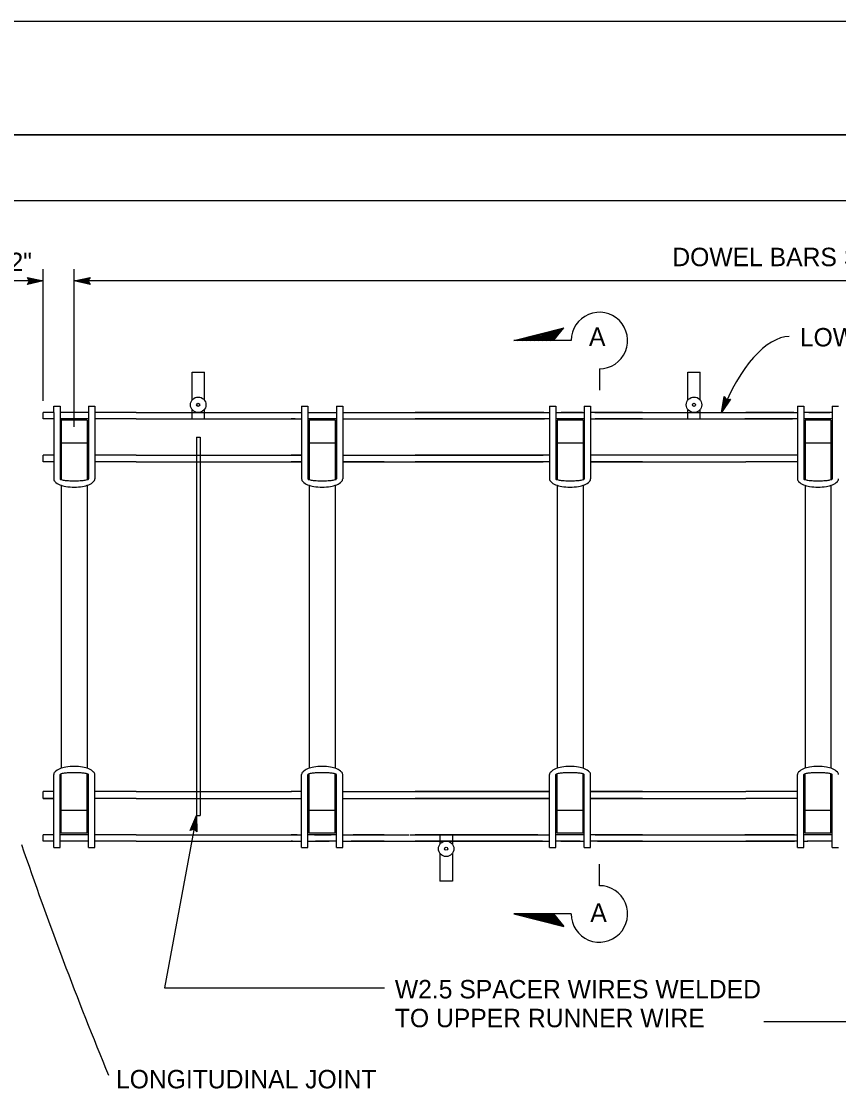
# Model space of a CAD drawing. Extents: x -893 to 867, y -474 to 712.
# Drawn here: x -733.3 to -423.4, y 305 to 712 of the extents above; entities that cross this region are included whole.
import ezdxf

# ---------------------------------------------------------------- set-up
doc = ezdxf.new("R2010")
doc.units = 0
for name, color, linetype in [('10 Sheet Format', 7, 'Continuous'), ('22 Misc Cnst Det', 7, 'Continuous'), ('56 Stage 3 Anno', 7, 'Continuous'), ('57 Undefined', 7, 'Continuous'), ('60 Nongeo Data', 7, 'Continuous')]:
    doc.layers.add(name, color=color, linetype=linetype)

msp = doc.modelspace()

# ---------------------------------------------------------------- linework, layer by layer
at = {"layer": '10 Sheet Format'}
for p, q in [((-863.46, 668.96), (836.54, 668.96)), ((-813.45, 643.96), (811.55, 643.96))]:
    msp.add_line(p, q, dxfattribs=at)
for points in [[(-893.46, -474.04), (866.54, -474.04), (866.54, 711.96), (-893.46, 711.96)], [(-863.46, -431.04), (836.54, -431.04), (836.54, 668.96), (-863.46, 668.96)]]:
    msp.add_lwpolyline(points, close=True, dxfattribs=at)
at = {"layer": '22 Misc Cnst Det'}
for p, q in [((-546.52, 590.85), (-527.57, 595.68)), ((-544.97, 590.85), (-527.98, 595.18)), ((-543.41, 590.85), (-528.39, 594.68)), ((-541.85, 590.85), (-528.79, 594.18)), ((-531.49, 590.85), (-527.57, 595.68)), ((-524.82, 590.85), (-546.52, 590.85)), ((-540.29, 590.85), (-529.2, 593.68)), ((-538.73, 590.85), (-529.6, 593.18)), ((-537.17, 590.85), (-530.01, 592.67)), ((-535.62, 590.85), (-530.41, 592.17)), ((-534.06, 590.85), (-530.82, 591.67)), ((-532.5, 590.85), (-531.22, 591.17)), ((-514.1, 580.13), (-514.1, 571.98)), ((-514.1, 383.95), (-514.1, 392.1)), ((-546.52, 373.23), (-527.57, 368.4)), ((-524.82, 373.23), (-546.52, 373.23)), ((-544.96, 373.23), (-527.98, 368.9)), ((-543.41, 373.23), (-528.39, 369.4)), ((-541.85, 373.23), (-528.79, 369.9)), ((-540.29, 373.23), (-529.2, 370.4)), ((-538.73, 373.23), (-529.6, 370.91)), ((-537.17, 373.23), (-530.01, 371.41)), ((-535.62, 373.23), (-530.41, 371.91)), ((-534.06, 373.23), (-530.82, 372.41)), ((-532.5, 373.23), (-531.22, 372.91)), ((-531.49, 373.23), (-527.57, 368.4))]:
    msp.add_line(p, q, dxfattribs=at)
for centre, start, end in [((-514.1, 590.85), 269.9995, 180), ((-514.1, 373.23), 180, 90.0005)]:
    msp.add_arc(centre, 10.72, start, end, dxfattribs=at)
at = {"layer": '56 Stage 3 Anno'}
for p, q in [((-730.25, 613.47), (-731.05, 614.81)), ((-731.05, 614.81), (-731.05, 614.81)), ((-731.05, 614.81), (-725.05, 613.47)), ((-730.84, 614.46), (-726.43, 613.47)), ((-725.05, 567.93), (-725.05, 617.88)), ((-713.3, 558.11), (-713.3, 617.88)), ((-713.3, 613.47), (-707.3, 614.8)), ((-711.91, 613.48), (-707.53, 614.44)), ((-707.3, 614.8), (-708.1, 613.47)), ((-707.3, 614.8), (-707.3, 614.8)), ((-725.05, 613.47), (-760.06, 613.47)), ((-725.05, 613.47), (-731.05, 612.14)), ((-731.05, 612.14), (-730.25, 613.47)), ((-731.05, 612.14), (-731.05, 612.14)), ((-726.45, 613.47), (-730.82, 612.5)), ((-727.82, 613.48), (-730.64, 612.85)), ((-730.6, 614.1), (-727.82, 613.48)), ((-730.43, 613.75), (-729.2, 613.48)), ((-729.2, 613.48), (-730.41, 613.21)), ((-725.05, 613.47), (-725.05, 613.47)), ((-707.3, 612.13), (-713.3, 613.47)), ((-713.3, 613.47), (-713.3, 613.47)), ((-293.73, 613.47), (-713.3, 613.47)), ((-707.51, 612.49), (-711.92, 613.47)), ((-710.54, 613.47), (-707.71, 614.1)), ((-707.75, 612.85), (-710.54, 613.47)), ((-709.15, 613.47), (-707.95, 613.74)), ((-707.92, 613.2), (-709.15, 613.47)), ((-708.1, 613.47), (-707.3, 612.13)), ((-707.3, 612.13), (-707.3, 612.13)), ((-467.75, 563.52), (-466.78, 569.59)), ((-464.3, 568.61), (-467.75, 563.52)), ((-467.24, 564.82), (-466.53, 569.24)), ((-464.71, 568.54), (-467.24, 564.8)), ((-466.78, 569.59), (-466.78, 569.59)), ((-466.78, 569.59), (-465.84, 568.36)), ((-466.73, 566.09), (-466.28, 568.95)), ((-465.13, 568.45), (-466.73, 566.09)), ((-466.22, 567.37), (-466.03, 568.6)), ((-465.52, 568.42), (-466.22, 567.37)), ((-465.84, 568.36), (-464.3, 568.61)), ((-464.3, 568.61), (-464.3, 568.61)), ((-467.75, 563.52), (-467.75, 563.52)), ((-666.97, 410.52), (-679.07, 345.17)), ((-669.38, 404.86), (-666.97, 410.52)), ((-668.99, 405.01), (-667.22, 409.16)), ((-668.59, 405.17), (-667.47, 407.8)), ((-667.47, 407.8), (-667.37, 404.91)), ((-667.22, 409.15), (-667.06, 404.67)), ((-666.97, 410.52), (-666.97, 410.52)), ((-666.97, 410.52), (-666.75, 404.37)), ((-667.91, 405.4), (-669.38, 404.86)), ((-669.38, 404.86), (-669.38, 404.86)), ((-668.22, 405.28), (-667.72, 406.44)), ((-666.75, 404.37), (-667.91, 405.4)), ((-667.72, 406.44), (-667.68, 405.2)), ((-666.75, 404.37), (-666.75, 404.37)), ((-679.07, 345.17), (-595.63, 345.17)), ((-451.68, 332.34), (-347.7, 332.34))]:
    msp.add_line(p, q, dxfattribs=at)
msp.add_arc((694.06, 888.01), 1508.63, 198.88959, 202.44643, dxfattribs=at)
msp.add_ellipse((-451.65, 546.07), major_axis=(-11.99, -45.99), ratio=0.436733, start_param=3.257272, end_param=4.439194, dxfattribs=at)
at = {"layer": '60 Nongeo Data'}
for p, q in [((-668.62, 578.8), (-663.92, 578.8)), ((-668.62, 568.22), (-668.62, 578.8)), ((-663.92, 568.22), (-663.92, 578.8)), ((-480.53, 578.8), (-475.83, 578.8)), ((-480.53, 568.22), (-480.53, 578.8)), ((-475.83, 568.22), (-475.83, 578.8)), ((-721.08, 563.52), (-721.08, 565.92)), ((-721.08, 565.92), (-718.68, 565.92)), ((-718.68, 565.92), (-718.68, 547.36)), ((-707.91, 565.92), (-707.91, 547.36)), ((-707.91, 565.92), (-705.51, 565.92)), ((-705.51, 565.92), (-705.51, 547.36)), ((-627.04, 565.92), (-627.04, 544.76)), ((-627.04, 565.92), (-624.64, 565.92)), ((-624.64, 565.92), (-624.64, 544.76)), ((-613.86, 565.92), (-613.86, 544.76)), ((-613.86, 565.92), (-611.46, 565.92)), ((-611.46, 565.92), (-611.46, 544.76)), ((-532.99, 565.92), (-532.99, 544.76)), ((-532.99, 565.92), (-530.59, 565.92)), ((-530.59, 565.92), (-530.59, 544.76)), ((-519.81, 565.92), (-519.81, 544.76)), ((-519.81, 565.92), (-517.42, 565.92)), ((-517.42, 565.92), (-517.42, 544.76)), ((-438.94, 565.92), (-438.94, 544.76)), ((-438.94, 565.92), (-436.54, 565.92)), ((-436.54, 565.92), (-436.54, 547.36)), ((-425.77, 565.92), (-425.77, 544.76)), ((-425.77, 565.92), (-423.37, 565.92)), ((-725.05, 561.12), (-725.05, 563.52)), ((-721.08, 563.52), (-725.05, 563.52)), ((-721.08, 563.52), (-721.08, 547.36)), ((-707.91, 563.52), (-718.68, 563.52)), ((-689.79, 563.52), (-705.51, 563.52)), ((-689.79, 563.52), (-627.04, 563.52)), ((-668.62, 561.12), (-668.62, 564.7)), ((-663.92, 561.12), (-663.92, 564.7)), ((-624.64, 563.52), (-613.86, 563.52)), ((-611.46, 563.52), (-532.99, 563.52)), ((-535.2, 563.52), (-583.98, 563.52)), ((-530.59, 563.52), (-519.81, 563.52)), ((-520.52, 563.52), (-528.65, 563.52)), ((-497.77, 563.52), (-517.42, 563.52)), ((-515.78, 563.52), (-466.42, 563.52)), ((-480.53, 561.12), (-480.53, 564.7)), ((-475.83, 561.12), (-475.83, 564.7)), ((-466.42, 563.52), (-458.58, 563.52)), ((-466.42, 563.52), (-438.94, 563.52)), ((-440.34, 563.52), (-458.58, 563.52)), ((-458.58, 563.52), (-441.01, 563.52)), ((-425.77, 563.52), (-436.54, 563.52)), ((-434.62, 563.52), (-426.72, 563.52)), ((-721.08, 561.12), (-725.05, 561.12)), ((-707.91, 561.12), (-718.68, 561.12)), ((-718.2, 560.58), (-718.2, 538.05)), ((-708.4, 560.58), (-718.2, 560.58)), ((-708.4, 560.58), (-708.4, 538.05)), ((-689.79, 561.12), (-705.51, 561.12)), ((-689.79, 561.12), (-627.04, 561.12)), ((-629.48, 561.12), (-631.01, 561.12)), ((-624.64, 561.12), (-622.4, 561.12)), ((-613.86, 561.12), (-624.64, 561.12)), ((-614.35, 560.58), (-624.15, 560.58)), ((-624.15, 560.58), (-624.15, 544.76)), ((-617.66, 561.12), (-613.86, 561.12)), ((-614.35, 560.58), (-614.35, 544.76)), ((-611.46, 561.12), (-534.89, 561.12)), ((-532.99, 561.12), (-583.98, 561.12)), ((-519.81, 561.12), (-530.59, 561.12)), ((-520.3, 560.58), (-530.1, 560.58)), ((-530.1, 560.58), (-530.1, 544.76)), ((-529.48, 561.12), (-522.18, 561.12)), ((-520.3, 560.58), (-520.3, 544.76)), ((-517.42, 561.12), (-466.42, 561.12)), ((-497.77, 561.12), (-515.71, 561.12)), ((-466.42, 561.12), (-458.97, 561.12)), ((-466.42, 561.12), (-440.86, 561.12)), ((-438.94, 561.12), (-458.97, 561.12)), ((-425.77, 561.12), (-436.54, 561.12)), ((-436.05, 560.58), (-436.05, 547.36)), ((-426.26, 560.58), (-436.05, 560.58)), ((-426.26, 560.58), (-426.26, 544.76)), ((-666.97, 554.19), (-666.97, 410.52)), ((-666.97, 554.19), (-665.58, 554.19)), ((-665.58, 554.19), (-665.58, 410.52)), ((-708.4, 551.91), (-718.2, 551.91)), ((-614.35, 551.91), (-624.15, 551.91)), ((-520.3, 551.91), (-530.1, 551.91)), ((-426.26, 551.91), (-436.05, 551.91)), ((-725.05, 544.76), (-725.05, 547.36)), ((-721.08, 547.36), (-725.05, 547.36)), ((-721.08, 547.36), (-721.08, 538.33)), ((-718.68, 547.36), (-718.68, 538.33)), ((-707.91, 547.36), (-707.91, 538.33)), ((-705.51, 547.36), (-705.51, 538.33)), ((-689.79, 547.36), (-705.51, 547.36)), ((-689.79, 547.36), (-627.04, 547.36)), ((-627.04, 547.36), (-631.01, 547.36)), ((-611.46, 547.36), (-535.45, 547.36)), ((-532.99, 547.36), (-583.98, 547.36)), ((-497.77, 547.36), (-517.42, 547.36)), ((-458.58, 547.36), (-497.77, 547.36)), ((-438.94, 547.36), (-458.58, 547.36)), ((-436.54, 547.36), (-436.54, 538.33)), ((-436.05, 547.36), (-436.05, 538.05)), ((-721.08, 544.76), (-725.05, 544.76)), ((-689.79, 544.76), (-705.51, 544.76)), ((-689.79, 544.76), (-627.04, 544.76)), ((-627.04, 544.76), (-631.01, 544.76)), ((-627.04, 544.76), (-627.04, 538.33)), ((-624.64, 544.76), (-624.64, 538.33)), ((-624.15, 544.76), (-624.15, 538.05)), ((-614.35, 544.76), (-614.35, 538.05)), ((-613.86, 544.76), (-613.86, 538.33)), ((-611.46, 544.76), (-611.46, 538.33)), ((-595.74, 544.76), (-611.46, 544.76)), ((-611.46, 544.76), (-535.36, 544.76)), ((-532.99, 544.76), (-583.98, 544.76)), ((-532.99, 544.76), (-532.99, 538.33)), ((-530.59, 544.76), (-530.59, 538.33)), ((-530.1, 544.76), (-530.1, 538.05)), ((-520.3, 544.76), (-520.3, 538.05)), ((-519.81, 544.76), (-519.81, 538.33)), ((-497.77, 544.76), (-517.42, 544.76)), ((-517.42, 544.76), (-517.42, 538.33)), ((-517.42, 544.76), (-466.42, 544.76)), ((-466.42, 544.76), (-458.58, 544.76)), ((-438.94, 544.76), (-458.58, 544.76)), ((-438.94, 544.76), (-438.94, 538.33)), ((-426.26, 544.76), (-426.26, 538.05)), ((-425.77, 544.76), (-425.77, 538.33)), ((-718.2, 535.91), (-718.2, 428.51)), ((-708.4, 535.91), (-708.4, 428.51)), ((-624.15, 535.91), (-624.15, 428.51)), ((-614.35, 535.91), (-614.35, 428.51)), ((-530.1, 535.91), (-530.1, 428.51)), ((-520.3, 535.91), (-520.3, 428.51)), ((-436.05, 535.91), (-436.05, 428.51)), ((-426.26, 535.91), (-426.26, 428.51)), ((-721.08, 419.66), (-721.08, 426.09)), ((-718.68, 417.06), (-718.68, 426.09)), ((-718.2, 403.84), (-718.2, 426.37)), ((-708.4, 403.84), (-708.4, 426.37)), ((-707.91, 417.06), (-707.91, 426.09)), ((-705.51, 419.66), (-705.51, 426.09)), ((-627.04, 419.66), (-627.04, 426.09)), ((-624.64, 417.06), (-624.64, 426.09)), ((-624.15, 417.06), (-624.15, 426.37)), ((-614.35, 417.08), (-614.35, 426.37)), ((-613.86, 417.08), (-613.86, 426.09)), ((-611.46, 419.66), (-611.46, 426.09)), ((-532.99, 419.66), (-532.99, 426.09)), ((-530.59, 419.66), (-530.59, 426.09)), ((-530.1, 419.66), (-530.1, 426.37)), ((-520.3, 419.66), (-520.3, 426.37)), ((-519.81, 419.66), (-519.81, 426.09)), ((-517.42, 419.66), (-517.42, 426.09)), ((-438.94, 419.66), (-438.94, 426.09)), ((-436.54, 417.06), (-436.54, 426.09)), ((-436.05, 417.06), (-436.05, 426.37)), ((-426.26, 417.06), (-426.26, 426.37)), ((-425.77, 417.06), (-425.77, 426.09)), ((-725.05, 417.06), (-725.05, 419.66)), ((-721.08, 419.66), (-725.05, 419.66)), ((-721.08, 398.5), (-721.08, 419.66)), ((-705.51, 398.5), (-705.51, 419.66)), ((-689.79, 419.66), (-705.51, 419.66)), ((-689.79, 419.66), (-630.89, 419.66)), ((-627.04, 419.66), (-631.01, 419.66)), ((-627.04, 398.5), (-627.04, 419.66)), ((-611.46, 398.5), (-611.46, 419.66)), ((-611.46, 419.66), (-532.99, 419.66)), ((-532.99, 419.66), (-583.98, 419.66)), ((-532.99, 398.5), (-532.99, 419.66)), ((-530.59, 398.5), (-530.59, 419.66)), ((-530.1, 403.84), (-530.1, 419.66)), ((-520.3, 403.84), (-520.3, 419.66)), ((-519.81, 398.5), (-519.81, 419.66)), ((-497.77, 419.66), (-517.42, 419.66)), ((-517.42, 398.5), (-517.42, 419.66)), ((-517.42, 419.66), (-466.42, 419.66)), ((-466.42, 419.66), (-458.58, 419.66)), ((-438.94, 419.66), (-458.58, 419.66)), ((-438.94, 398.5), (-438.94, 419.66)), ((-721.08, 417.06), (-725.05, 417.06)), ((-725.05, 417.06), (-721.08, 417.06)), ((-718.68, 398.5), (-718.68, 417.06)), ((-707.91, 398.5), (-707.91, 417.06)), ((-689.79, 417.06), (-705.51, 417.06)), ((-689.79, 417.06), (-627.04, 417.06)), ((-631.01, 417.06), (-627.04, 417.06)), ((-624.64, 398.5), (-624.64, 417.06)), ((-624.15, 403.84), (-624.15, 417.06)), ((-614.35, 403.84), (-614.35, 417.06)), ((-613.86, 398.5), (-613.86, 417.06)), ((-611.46, 417.06), (-532.99, 417.06)), ((-583.98, 417.06), (-532.99, 417.06)), ((-532.99, 417.06), (-583.98, 417.06)), ((-497.77, 417.06), (-517.42, 417.06)), ((-517.42, 417.06), (-466.42, 417.06)), ((-466.42, 417.06), (-458.58, 417.06)), ((-438.94, 417.06), (-458.58, 417.06)), ((-436.54, 398.5), (-436.54, 417.06)), ((-436.05, 403.84), (-436.05, 417.06)), ((-426.26, 403.84), (-426.26, 417.06)), ((-425.77, 398.5), (-425.77, 417.06)), ((-708.4, 412.51), (-718.2, 412.51)), ((-614.35, 412.51), (-624.15, 412.51)), ((-520.3, 412.51), (-530.1, 412.51)), ((-426.26, 412.51), (-436.05, 412.51)), ((-666.97, 410.52), (-665.58, 410.52)), ((-725.05, 400.9), (-725.05, 403.3)), ((-721.08, 403.3), (-725.05, 403.3)), ((-707.91, 403.3), (-718.68, 403.3)), ((-708.4, 403.84), (-718.2, 403.84)), ((-689.79, 403.3), (-705.51, 403.3)), ((-689.79, 403.3), (-627.04, 403.3)), ((-628.74, 403.3), (-631.01, 403.3)), ((-613.86, 403.3), (-624.64, 403.3)), ((-614.35, 403.84), (-624.15, 403.84)), ((-622.12, 403.3), (-615.8, 403.3)), ((-611.46, 403.3), (-586.33, 403.3)), ((-595.74, 403.3), (-607.52, 403.3)), ((-585.94, 403.3), (-532.99, 403.3)), ((-537.42, 403.3), (-583.98, 403.3)), ((-574.58, 403.3), (-574.58, 399.72)), ((-569.87, 403.3), (-569.87, 399.72)), ((-519.81, 403.3), (-530.59, 403.3)), ((-520.3, 403.84), (-530.1, 403.84)), ((-497.77, 403.3), (-517.42, 403.3)), ((-515.67, 403.3), (-466.42, 403.3)), ((-466.42, 403.3), (-458.97, 403.3)), ((-466.42, 403.3), (-438.94, 403.3)), ((-440.09, 403.3), (-458.97, 403.3)), ((-425.77, 403.3), (-436.54, 403.3)), ((-426.26, 403.84), (-436.05, 403.84)), ((-721.08, 400.9), (-725.05, 400.9)), ((-707.91, 400.9), (-718.68, 400.9)), ((-689.79, 400.9), (-705.51, 400.9)), ((-689.79, 400.9), (-627.04, 400.9)), ((-630.55, 400.9), (-631.01, 400.9)), ((-624.64, 400.9), (-616.55, 400.9)), ((-613.86, 400.9), (-621.74, 400.9)), ((-611.46, 400.9), (-585.94, 400.9)), ((-595.74, 400.9), (-608.2, 400.9)), ((-585.94, 400.9), (-532.99, 400.9)), ((-535.61, 400.9), (-583.98, 400.9)), ((-521.39, 400.9), (-530.59, 400.9)), ((-528.69, 400.9), (-519.81, 400.9)), ((-497.77, 400.9), (-517.42, 400.9)), ((-514.84, 400.9), (-466.42, 400.9)), ((-466.42, 400.9), (-458.58, 400.9)), ((-466.42, 400.9), (-440.02, 400.9)), ((-438.94, 400.9), (-458.58, 400.9)), ((-436.54, 400.9), (-435.07, 400.9)), ((-425.77, 400.9), (-435.24, 400.9)), ((-721.08, 398.5), (-718.68, 398.5)), ((-707.91, 398.5), (-705.51, 398.5)), ((-627.04, 398.5), (-624.64, 398.5)), ((-613.86, 398.5), (-611.46, 398.5)), ((-574.58, 396.19), (-574.58, 385.61)), ((-569.87, 396.19), (-569.87, 385.61)), ((-532.99, 398.5), (-530.59, 398.5)), ((-519.81, 398.5), (-517.42, 398.5)), ((-438.94, 398.5), (-436.54, 398.5)), ((-425.77, 398.5), (-423.37, 398.5)), ((-569.87, 385.61), (-574.58, 385.61))]:
    msp.add_line(p, q, dxfattribs=at)
for centre, radius in [((-666.27, 566.46), 2.94), ((-666.27, 566.46), 0.588), ((-478.18, 566.46), 2.94), ((-478.18, 566.46), 0.588), ((-572.22, 397.96), 2.94), ((-572.22, 397.96), 0.588)]:
    msp.add_circle(centre, radius, dxfattribs=at)
for centre, radius, start, end in [((-719.69, 538.33), 1.4, 180, 225.9754), ((-716.67, 541.46), 5.74, 225.9754, 248.1815), ((-718.49, 538.33), 0.191, 180, 252.143), ((-716.01, 546.04), 8.29, 252.143, 262.3991), ((-714.39, 558.17), 20.53, 262.3991, 266.8362), ((-713.3, 577.98), 40.37, 266.8362, 270), ((-713.3, 577.98), 40.37, 270, 273.1638), ((-712.2, 558.17), 20.53, 273.1638, 277.6009), ((-710.58, 546.04), 8.29, 277.6009, 287.857), ((-708.1, 538.33), 0.191, 287.857, 0), ((-709.92, 541.46), 5.74, 291.8185, 314.0246), ((-706.91, 538.33), 1.4, 314.0246, 0), ((-625.64, 538.33), 1.4, 180, 225.9754), ((-622.62, 541.46), 5.74, 225.9754, 248.1815), ((-624.45, 538.33), 0.191, 180, 252.143), ((-621.96, 546.04), 8.29, 252.143, 262.3991), ((-620.34, 558.17), 20.53, 262.3991, 266.8362), ((-619.25, 577.98), 40.37, 266.8362, 270), ((-619.25, 577.98), 40.37, 270, 273.1638), ((-618.16, 558.17), 20.53, 273.1638, 277.6009), ((-616.54, 546.04), 8.29, 277.6009, 287.857), ((-614.05, 538.33), 0.191, 287.857, 0), ((-615.88, 541.46), 5.74, 291.8185, 314.0246), ((-612.86, 538.33), 1.4, 314.0246, 0), ((-531.59, 538.33), 1.4, 180, 225.9754), ((-528.58, 541.46), 5.74, 225.9754, 248.1815), ((-530.4, 538.33), 0.191, 180, 252.143), ((-527.92, 546.04), 8.29, 252.143, 262.3991), ((-526.3, 558.17), 20.53, 262.3991, 266.8362), ((-525.2, 577.98), 40.37, 266.8362, 270), ((-525.2, 577.98), 40.37, 270, 273.1638), ((-524.11, 558.17), 20.53, 273.1638, 277.6009), ((-522.49, 546.04), 8.29, 277.6009, 287.857), ((-520.01, 538.33), 0.191, 287.857, 0), ((-521.83, 541.46), 5.74, 291.8185, 314.0246), ((-518.81, 538.33), 1.4, 314.0246, 0), ((-437.55, 538.33), 1.4, 180, 225.9754), ((-434.53, 541.46), 5.74, 225.9754, 248.1815), ((-436.35, 538.33), 0.191, 180, 252.143), ((-433.87, 546.04), 8.29, 252.143, 262.3991), ((-432.25, 558.17), 20.53, 262.3991, 266.8362), ((-431.15, 577.98), 40.37, 266.8362, 270), ((-431.15, 577.98), 40.37, 270, 273.1638), ((-430.06, 558.17), 20.53, 273.1638, 277.6009), ((-428.44, 546.04), 8.29, 277.6009, 287.857), ((-425.96, 538.33), 0.191, 287.857, 0), ((-427.78, 541.46), 5.74, 291.8185, 314.0246), ((-424.76, 538.33), 1.4, 314.0246, 0), ((-714.64, 546.53), 11.2, 248.1815, 260.5844), ((-713.3, 554.62), 19.41, 260.5844, 270), ((-713.3, 554.62), 19.41, 270, 279.4156), ((-711.96, 546.53), 11.2, 279.4156, 291.8185), ((-620.59, 546.53), 11.2, 248.1815, 260.5844), ((-619.25, 554.62), 19.41, 260.5844, 270), ((-619.25, 554.62), 19.41, 270, 279.4156), ((-617.91, 546.53), 11.2, 279.4156, 291.8185), ((-526.54, 546.53), 11.2, 248.1815, 260.5844), ((-525.2, 554.62), 19.41, 260.5844, 270), ((-525.2, 554.62), 19.41, 270, 279.4156), ((-523.86, 546.53), 11.2, 279.4156, 291.8185), ((-432.5, 546.53), 11.2, 248.1815, 260.5844), ((-431.15, 554.62), 19.41, 260.5844, 270), ((-431.15, 554.62), 19.41, 270, 279.4156), ((-429.81, 546.53), 11.2, 279.4156, 291.8185), ((-716.67, 422.96), 5.74, 111.8185, 134.0246), ((-714.64, 417.89), 11.2, 99.4156, 111.8185), ((-713.3, 409.8), 19.41, 90, 99.4156), ((-713.3, 409.8), 19.41, 80.5844, 90), ((-711.96, 417.89), 11.2, 68.1815, 80.5844), ((-709.92, 422.96), 5.74, 45.9754, 68.1815), ((-622.62, 422.96), 5.74, 111.8185, 134.0246), ((-620.59, 417.89), 11.2, 99.4156, 111.8185), ((-619.25, 409.8), 19.41, 90, 99.4156), ((-619.25, 409.8), 19.41, 80.5844, 90), ((-617.91, 417.89), 11.2, 68.1815, 80.5844), ((-615.88, 422.96), 5.74, 45.9754, 68.1815), ((-528.58, 422.96), 5.74, 111.8185, 134.0246), ((-526.54, 417.89), 11.2, 99.4156, 111.8185), ((-525.2, 409.8), 19.41, 90, 99.4156), ((-525.2, 409.8), 19.41, 80.5844, 90), ((-523.86, 417.89), 11.2, 68.1815, 80.5844), ((-521.83, 422.96), 5.74, 45.9754, 68.1815), ((-434.53, 422.96), 5.74, 111.8185, 134.0246), ((-432.5, 417.89), 11.2, 99.4156, 111.8185), ((-431.15, 409.8), 19.41, 90, 99.4156), ((-431.15, 409.8), 19.41, 80.5844, 90), ((-429.81, 417.89), 11.2, 68.1815, 80.5844), ((-427.78, 422.96), 5.74, 45.9754, 68.1815), ((-719.69, 426.09), 1.4, 134.0246, 180), ((-718.49, 426.09), 0.191, 107.857, 180), ((-716.01, 418.38), 8.29, 97.6009, 107.857), ((-714.39, 406.25), 20.53, 93.1638, 97.6009), ((-713.3, 386.44), 40.37, 90, 93.1638), ((-713.3, 386.44), 40.37, 86.8362, 90), ((-712.2, 406.25), 20.53, 82.3991, 86.8362), ((-710.58, 418.38), 8.29, 72.143, 82.3991), ((-708.1, 426.09), 0.191, 0, 72.143), ((-706.91, 426.09), 1.4, 0, 45.9754), ((-625.64, 426.09), 1.4, 134.0246, 180), ((-624.45, 426.09), 0.191, 107.857, 180), ((-621.96, 418.38), 8.29, 97.6009, 107.857), ((-620.34, 406.25), 20.53, 93.1638, 97.6009), ((-619.25, 386.44), 40.37, 90, 93.1638), ((-619.25, 386.44), 40.37, 86.8362, 90), ((-618.16, 406.25), 20.53, 82.3991, 86.8362), ((-616.54, 418.38), 8.29, 72.143, 82.3991), ((-614.05, 426.09), 0.191, 0, 72.143), ((-612.86, 426.09), 1.4, 0, 45.9754), ((-531.59, 426.09), 1.4, 134.0246, 180), ((-530.4, 426.09), 0.191, 107.857, 180), ((-527.92, 418.38), 8.29, 97.6009, 107.857), ((-526.3, 406.25), 20.53, 93.1638, 97.6009), ((-525.2, 386.44), 40.37, 90, 93.1638), ((-525.2, 386.44), 40.37, 86.8362, 90), ((-524.11, 406.25), 20.53, 82.3991, 86.8362), ((-522.49, 418.38), 8.29, 72.143, 82.3991), ((-520.01, 426.09), 0.191, 0, 72.143), ((-518.81, 426.09), 1.4, 0, 45.9754), ((-437.55, 426.09), 1.4, 134.0246, 180), ((-436.35, 426.09), 0.191, 107.857, 180), ((-433.87, 418.38), 8.29, 97.6009, 107.857), ((-432.25, 406.25), 20.53, 93.1638, 97.6009), ((-431.15, 386.44), 40.37, 90, 93.1638), ((-431.15, 386.44), 40.37, 86.8362, 90), ((-430.06, 406.25), 20.53, 82.3991, 86.8362), ((-428.44, 418.38), 8.29, 72.143, 82.3991), ((-425.96, 426.09), 0.191, 0, 72.143), ((-424.76, 426.09), 1.4, 0, 45.9754)]:
    msp.add_arc(centre, radius, start, end, dxfattribs=at)

# ---------------------------------------------------------------- texts
at = {"layer": '57 Undefined'}
for s, p in [('1 1/2"', (-753.49, 617.18)), ('DOWEL BARS SPACED @ 1\'-0" ON CENTER AT TRANSVERSE JOINT', (-486.42, 619.07)), ('A', (-518.03, 588.82)), ('LOWER RUNNER WIRES', (-438.05, 588.61)), ('A', (-517.52, 370.2)), ('W2.5 SPACER WIRES WELDED', (-591.67, 341.16)), ('TO UPPER RUNNER WIRE', (-591.67, 330.22)), ('LONGITUDINAL JOINT', (-697.47, 307.02))]:
    msp.add_text(s, height=7, dxfattribs=at).set_placement(p)

doc.saveas('drawing.dxf')
